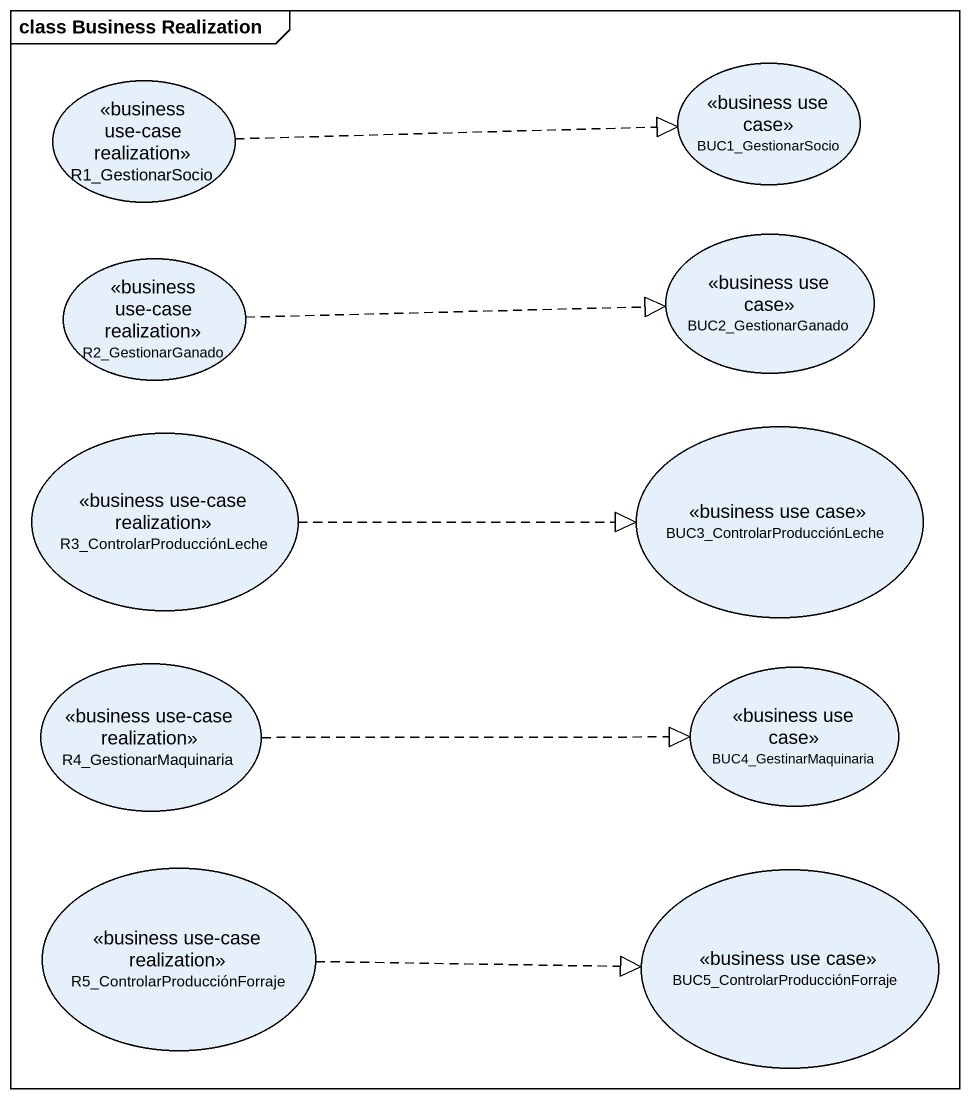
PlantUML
@startuml
mainframe class Business Realization
usecase R1_GestionarSocio <<business use-case realization>>
usecase BUC1_GestionarSocio <<business use case>>
usecase BUC2_GestionarGanado <<business use case>>
usecase R2_GestionarGanado <<business use-case realization>>
usecase R3_ControlarProducciónLeche <<business use-case realization>>
usecase "BUC3_ControlarProducciónLeche" as BUC3_ControlarProducciónLech <<business use case>>
usecase R4_GestionarMaquinaria <<business use-case realization>>
usecase BUC4_GestinarMaquinaria <<business use case>>
usecase "R5_ControlarProducciónForraje" as R5_ControlarProducciónForraj <<business use-case realization>>
usecase "BUC5_ControlarProducciónForraje" as BUC5_ControlarProducciónForr <<business use case>>
R1_GestionarSocio .right.|> BUC1_GestionarSocio
R2_GestionarGanado .right.|> BUC2_GestionarGanado
R3_ControlarProducciónLeche .right.|> BUC3_ControlarProducciónLech
R4_GestionarMaquinaria .right.|> BUC4_GestinarMaquinaria
R5_ControlarProducciónForraj .right.|> BUC5_ControlarProducciónForr
@enduml
